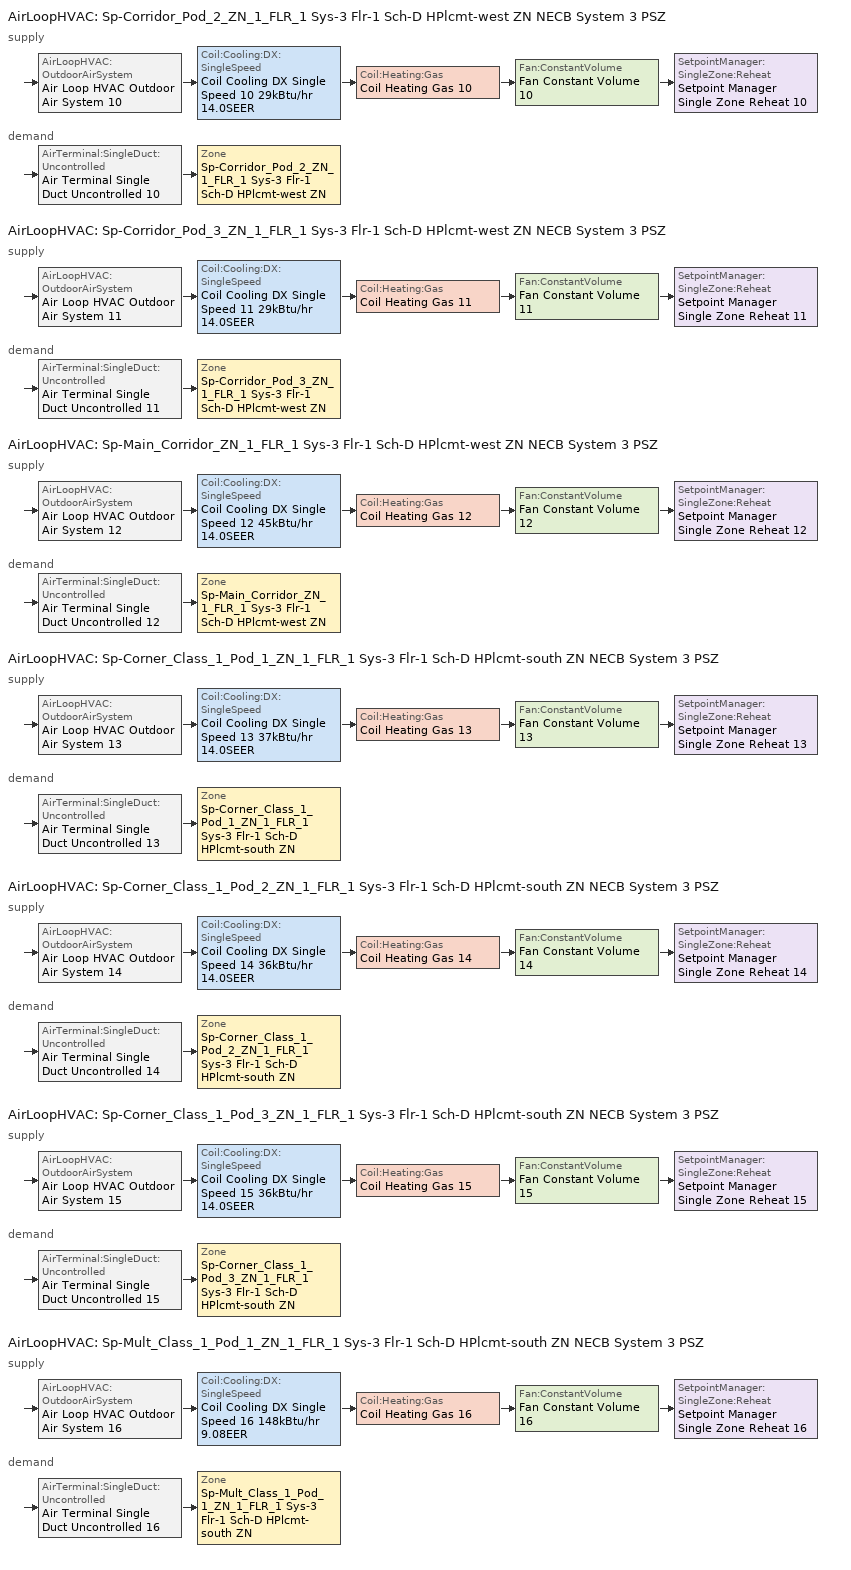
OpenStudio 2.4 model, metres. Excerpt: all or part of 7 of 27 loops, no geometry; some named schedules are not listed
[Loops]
AirLoopHVAC 'Sp-Corridor_Pod_2_ZN_1_FLR_1 Sys-3 Flr-1 Sch-D HPlcmt-west ZN NECB System 3 PSZ'
 supply: AirLoopHVAC:OutdoorAirSystem 'Air Loop HVAC Outdoor Air System 10' > Coil:Cooling:DX:SingleSpeed 'Coil Cooling DX Single Speed 10 29kBtu/hr 14.0SEER' > Coil:Heating:Gas 'Coil Heating Gas 10' > Fan:ConstantVolume 'Fan Constant Volume 10' > SetpointManager:SingleZone:Reheat 'Setpoint Manager Single Zone Reheat 10'
 demand: AirTerminal:SingleDuct:Uncontrolled 'Air Terminal Single Duct Uncontrolled 10' > Zone 'Sp-Corridor_Pod_2_ZN_1_FLR_1 Sys-3 Flr-1 Sch-D HPlcmt-west ZN'
AirLoopHVAC 'Sp-Corridor_Pod_3_ZN_1_FLR_1 Sys-3 Flr-1 Sch-D HPlcmt-west ZN NECB System 3 PSZ'
 supply: AirLoopHVAC:OutdoorAirSystem 'Air Loop HVAC Outdoor Air System 11' > Coil:Cooling:DX:SingleSpeed 'Coil Cooling DX Single Speed 11 29kBtu/hr 14.0SEER' > Coil:Heating:Gas 'Coil Heating Gas 11' > Fan:ConstantVolume 'Fan Constant Volume 11' > SetpointManager:SingleZone:Reheat 'Setpoint Manager Single Zone Reheat 11'
 demand: AirTerminal:SingleDuct:Uncontrolled 'Air Terminal Single Duct Uncontrolled 11' > Zone 'Sp-Corridor_Pod_3_ZN_1_FLR_1 Sys-3 Flr-1 Sch-D HPlcmt-west ZN'
AirLoopHVAC 'Sp-Main_Corridor_ZN_1_FLR_1 Sys-3 Flr-1 Sch-D HPlcmt-west ZN NECB System 3 PSZ'
 supply: AirLoopHVAC:OutdoorAirSystem 'Air Loop HVAC Outdoor Air System 12' > Coil:Cooling:DX:SingleSpeed 'Coil Cooling DX Single Speed 12 45kBtu/hr 14.0SEER' > Coil:Heating:Gas 'Coil Heating Gas 12' > Fan:ConstantVolume 'Fan Constant Volume 12' > SetpointManager:SingleZone:Reheat 'Setpoint Manager Single Zone Reheat 12'
 demand: AirTerminal:SingleDuct:Uncontrolled 'Air Terminal Single Duct Uncontrolled 12' > Zone 'Sp-Main_Corridor_ZN_1_FLR_1 Sys-3 Flr-1 Sch-D HPlcmt-west ZN'
AirLoopHVAC 'Sp-Corner_Class_1_Pod_1_ZN_1_FLR_1 Sys-3 Flr-1 Sch-D HPlcmt-south ZN NECB System 3 PSZ'
 supply: AirLoopHVAC:OutdoorAirSystem 'Air Loop HVAC Outdoor Air System 13' > Coil:Cooling:DX:SingleSpeed 'Coil Cooling DX Single Speed 13 37kBtu/hr 14.0SEER' > Coil:Heating:Gas 'Coil Heating Gas 13' > Fan:ConstantVolume 'Fan Constant Volume 13' > SetpointManager:SingleZone:Reheat 'Setpoint Manager Single Zone Reheat 13'
 demand: AirTerminal:SingleDuct:Uncontrolled 'Air Terminal Single Duct Uncontrolled 13' > Zone 'Sp-Corner_Class_1_Pod_1_ZN_1_FLR_1 Sys-3 Flr-1 Sch-D HPlcmt-south ZN'
AirLoopHVAC 'Sp-Corner_Class_1_Pod_2_ZN_1_FLR_1 Sys-3 Flr-1 Sch-D HPlcmt-south ZN NECB System 3 PSZ'
 supply: AirLoopHVAC:OutdoorAirSystem 'Air Loop HVAC Outdoor Air System 14' > Coil:Cooling:DX:SingleSpeed 'Coil Cooling DX Single Speed 14 36kBtu/hr 14.0SEER' > Coil:Heating:Gas 'Coil Heating Gas 14' > Fan:ConstantVolume 'Fan Constant Volume 14' > SetpointManager:SingleZone:Reheat 'Setpoint Manager Single Zone Reheat 14'
 demand: AirTerminal:SingleDuct:Uncontrolled 'Air Terminal Single Duct Uncontrolled 14' > Zone 'Sp-Corner_Class_1_Pod_2_ZN_1_FLR_1 Sys-3 Flr-1 Sch-D HPlcmt-south ZN'
AirLoopHVAC 'Sp-Corner_Class_1_Pod_3_ZN_1_FLR_1 Sys-3 Flr-1 Sch-D HPlcmt-south ZN NECB System 3 PSZ'
 supply: AirLoopHVAC:OutdoorAirSystem 'Air Loop HVAC Outdoor Air System 15' > Coil:Cooling:DX:SingleSpeed 'Coil Cooling DX Single Speed 15 36kBtu/hr 14.0SEER' > Coil:Heating:Gas 'Coil Heating Gas 15' > Fan:ConstantVolume 'Fan Constant Volume 15' > SetpointManager:SingleZone:Reheat 'Setpoint Manager Single Zone Reheat 15'
 demand: AirTerminal:SingleDuct:Uncontrolled 'Air Terminal Single Duct Uncontrolled 15' > Zone 'Sp-Corner_Class_1_Pod_3_ZN_1_FLR_1 Sys-3 Flr-1 Sch-D HPlcmt-south ZN'
AirLoopHVAC 'Sp-Mult_Class_1_Pod_1_ZN_1_FLR_1 Sys-3 Flr-1 Sch-D HPlcmt-south ZN NECB System 3 PSZ'
 supply: AirLoopHVAC:OutdoorAirSystem 'Air Loop HVAC Outdoor Air System 16' > Coil:Cooling:DX:SingleSpeed 'Coil Cooling DX Single Speed 16 148kBtu/hr 9.08EER' > Coil:Heating:Gas 'Coil Heating Gas 16' > Fan:ConstantVolume 'Fan Constant Volume 16' > SetpointManager:SingleZone:Reheat 'Setpoint Manager Single Zone Reheat 16'
 demand: AirTerminal:SingleDuct:Uncontrolled 'Air Terminal Single Duct Uncontrolled 16' > Zone 'Sp-Mult_Class_1_Pod_1_ZN_1_FLR_1 Sys-3 Flr-1 Sch-D HPlcmt-south ZN'
[Sizing:Zone] Zone Cooling Design Supply Air Temperature Input Method=SupplyAirTemperature; Zone Cooling Design Supply Air Temperature {C}=13; Zone Cooling Design Supply Air Temperature Difference {deltaC}=11.11; Zone Heating Design Supply Air Temperature Input Method=SupplyAirTemperature; Zone Heating Design Supply Air Temperature {C}=43; Zone Heating Design Supply Air Temperature Difference {deltaC}=11.11; Zone Cooling Design Supply Air Humidity Ratio {kg-H2O/kg-air}=0.0085; Zone Heating Design Supply Air Humidity Ratio {kg-H2O/kg-air}=0.008; Zone Heating Sizing Factor=1.3; Zone Cooling Sizing Factor=1.1; Cooling Design Air Flow Method=DesignDay; Heating Design Air Flow Method=DesignDay; Account for Dedicated Outdoor Air System=No; Dedicated Outdoor Air System Control Strategy=NeutralSupplyAir; Dedicated Outdoor Air Low Setpoint Temperature for Design {C}=autosize; Dedicated Outdoor Air High Setpoint Temperature for Design {C}=autosize
Sp-Corridor_Pod_2_ZN_1_FLR_1 Sys-3 Flr-1 Sch-D HPlcmt-west ZN; Sp-Corridor_Pod_3_ZN_1_FLR_1 Sys-3 Flr-1 Sch-D HPlcmt-west ZN; Sp-Main_Corridor_ZN_1_FLR_1 Sys-3 Flr-1 Sch-D HPlcmt-west ZN; Sp-Corner_Class_1_Pod_1_ZN_1_FLR_1 Sys-3 Flr-1 Sch-D HPlcmt-south ZN; Sp-Corner_Class_1_Pod_2_ZN_1_FLR_1 Sys-3 Flr-1 Sch-D HPlcmt-south ZN; Sp-Corner_Class_1_Pod_3_ZN_1_FLR_1 Sys-3 Flr-1 Sch-D HPlcmt-south ZN; Sp-Mult_Class_1_Pod_1_ZN_1_FLR_1 Sys-3 Flr-1 Sch-D HPlcmt-south ZN
[Zone equipment]
Sp-Corridor_Pod_2_ZN_1_FLR_1 Sys-3 Flr-1 Sch-D HPlcmt-west ZN: Air Terminal Single Duct Uncontrolled 10, Zone HVAC Baseboard Convective Water 10
Sp-Corridor_Pod_3_ZN_1_FLR_1 Sys-3 Flr-1 Sch-D HPlcmt-west ZN: Air Terminal Single Duct Uncontrolled 11, Zone HVAC Baseboard Convective Water 11
Sp-Main_Corridor_ZN_1_FLR_1 Sys-3 Flr-1 Sch-D HPlcmt-west ZN: Air Terminal Single Duct Uncontrolled 12, Zone HVAC Baseboard Convective Water 12
Sp-Corner_Class_1_Pod_1_ZN_1_FLR_1 Sys-3 Flr-1 Sch-D HPlcmt-south ZN: Air Terminal Single Duct Uncontrolled 13, Zone HVAC Baseboard Convective Water 13
Sp-Corner_Class_1_Pod_2_ZN_1_FLR_1 Sys-3 Flr-1 Sch-D HPlcmt-south ZN: Air Terminal Single Duct Uncontrolled 14, Zone HVAC Baseboard Convective Water 14
Sp-Corner_Class_1_Pod_3_ZN_1_FLR_1 Sys-3 Flr-1 Sch-D HPlcmt-south ZN: Air Terminal Single Duct Uncontrolled 15, Zone HVAC Baseboard Convective Water 15
Sp-Mult_Class_1_Pod_1_ZN_1_FLR_1 Sys-3 Flr-1 Sch-D HPlcmt-south ZN: Air Terminal Single Duct Uncontrolled 16, Zone HVAC Baseboard Convective Water 16
[AirLoopHVAC] Design Supply Air Flow Rate {m3/s}=AutoSize
Name | Availability Schedule
Sp-Corridor_Pod_2_ZN_1_FLR_1 Sys-3 Flr-1 Sch-D HPlcmt-west ZN NECB System 3 PSZ | Sp-Corridor_Pod_2_ZN_1_FLR_1 Sys-3 Flr-1 Sch-D HPlcmt-west ZN NECB System 3 PSZ Occ Sch
Sp-Corridor_Pod_3_ZN_1_FLR_1 Sys-3 Flr-1 Sch-D HPlcmt-west ZN NECB System 3 PSZ | Sp-Corridor_Pod_3_ZN_1_FLR_1 Sys-3 Flr-1 Sch-D HPlcmt-west ZN NECB System 3 PSZ Occ Sch
Sp-Main_Corridor_ZN_1_FLR_1 Sys-3 Flr-1 Sch-D HPlcmt-west ZN NECB System 3 PSZ | Sp-Main_Corridor_ZN_1_FLR_1 Sys-3 Flr-1 Sch-D HPlcmt-west ZN NECB System 3 PSZ Occ Sch
Sp-Corner_Class_1_Pod_1_ZN_1_FLR_1 Sys-3 Flr-1 Sch-D HPlcmt-south ZN NECB System 3 PSZ | Sp-Corner_Class_1_Pod_1_ZN_1_FLR_1 Sys-3 Flr-1 Sch-D HPlcmt-south ZN NECB System 3 PSZ Occ Sch
Sp-Corner_Class_1_Pod_2_ZN_1_FLR_1 Sys-3 Flr-1 Sch-D HPlcmt-south ZN NECB System 3 PSZ | Sp-Corner_Class_1_Pod_2_ZN_1_FLR_1 Sys-3 Flr-1 Sch-D HPlcmt-south ZN NECB System 3 PSZ Occ Sch
Sp-Corner_Class_1_Pod_3_ZN_1_FLR_1 Sys-3 Flr-1 Sch-D HPlcmt-south ZN NECB System 3 PSZ | Sp-Corner_Class_1_Pod_3_ZN_1_FLR_1 Sys-3 Flr-1 Sch-D HPlcmt-south ZN NECB System 3 PSZ Occ Sch
Sp-Mult_Class_1_Pod_1_ZN_1_FLR_1 Sys-3 Flr-1 Sch-D HPlcmt-south ZN NECB System 3 PSZ | Sp-Mult_Class_1_Pod_1_ZN_1_FLR_1 Sys-3 Flr-1 Sch-D HPlcmt-south ZN NECB System 3 PSZ Occ Sch
[Sizing:System] Type of Load to Size On=Sensible; Design Outdoor Air Flow Rate {m3/s}=Autosize; Minimum System Air Flow Ratio=1; Preheat Design Temperature {C}=7; Preheat Design Humidity Ratio {kg-H2O/kg-Air}=0.008; Precool Design Temperature {C}=13; Precool Design Humidity Ratio {kg-H2O/kg-Air}=0.008; Central Cooling Design Supply Air Temperature {C}=13; Central Heating Design Supply Air Temperature {C}=43; Sizing Option=NonCoincident; 100% Outdoor Air in Cooling=No; 100% Outdoor Air in Heating=No; Central Cooling Design Supply Air Humidity Ratio {kg-H2O/kg-Air}=0.0085; Central Heating Design Supply Air Humidity Ratio {kg-H2O/kg-Air}=0.008; Cooling Design Air Flow Method=DesignDay; Cooling Design Air Flow Rate {m3/s}=0; Heating Design Air Flow Method=DesignDay; Heating Design Air Flow Rate {m3/s}=0; System Outdoor Air Method=ZoneSum; Zone Maximum Outdoor Air Fraction=1; Cooling Supply Air Flow Rate Per Floor Area {m3/s-m2}=0.00996765; Cooling Fraction of Autosized Cooling Supply Air Flow Rate=1; Cooling Supply Air Flow Rate Per Unit Cooling Capacity {m3/s-W}=3.94755e-05; Heating Supply Air Flow Rate Per Floor Area {m3/s-m2}=0.00996765; Heating Fraction of Autosized Heating Supply Air Flow Rate=1; Heating Fraction of Autosized Cooling Supply Air Flow Rate=1; Heating Supply Air Flow Rate Per Unit Heating Capacity {m3/s-W}=3.15882e-05; Cooling Design Capacity Method=CoolingDesignCapacity; Cooling Design Capacity {W}=autosize; Cooling Design Capacity Per Floor Area {W/m2}=234.7; Fraction of Autosized Cooling Design Capacity=1; Heating Design Capacity Method=HeatingDesignCapacity; Heating Design Capacity {W}=autosize; Heating Design Capacity Per Floor Area {W/m2}=157; Fraction of Autosized Heating Design Capacity=1; Central Cooling Capacity Control Method=OnOff
Sp-Corridor_Pod_2_ZN_1_FLR_1 Sys-3 Flr-1 Sch-D HPlcmt-west ZN NECB System 3 PSZ; Sp-Corridor_Pod_3_ZN_1_FLR_1 Sys-3 Flr-1 Sch-D HPlcmt-west ZN NECB System 3 PSZ; Sp-Main_Corridor_ZN_1_FLR_1 Sys-3 Flr-1 Sch-D HPlcmt-west ZN NECB System 3 PSZ; Sp-Corner_Class_1_Pod_1_ZN_1_FLR_1 Sys-3 Flr-1 Sch-D HPlcmt-south ZN NECB System 3 PSZ; Sp-Corner_Class_1_Pod_2_ZN_1_FLR_1 Sys-3 Flr-1 Sch-D HPlcmt-south ZN NECB System 3 PSZ; Sp-Corner_Class_1_Pod_3_ZN_1_FLR_1 Sys-3 Flr-1 Sch-D HPlcmt-south ZN NECB System 3 PSZ; Sp-Mult_Class_1_Pod_1_ZN_1_FLR_1 Sys-3 Flr-1 Sch-D HPlcmt-south ZN NECB System 3 PSZ
[Fan:ConstantVolume] Availability Schedule=Always On Discrete; Fan Efficiency=0.39975; Pressure Rise {Pa}=640; Maximum Flow Rate {m3/s}=AutoSize; Motor Efficiency=0.615
Fan Constant Volume 10; Fan Constant Volume 11; Fan Constant Volume 12; Fan Constant Volume 13; Fan Constant Volume 14; Fan Constant Volume 15; Fan Constant Volume 16
[Coil:Heating:Gas] Availability Schedule=Always On Discrete; Gas Burner Efficiency=0.8; Nominal Capacity {W}=AutoSize; Parasitic Electric Load {W}=0; Parasitic Gas Load {W}=0
Coil Heating Gas 10; Coil Heating Gas 11; Coil Heating Gas 12; Coil Heating Gas 13; Coil Heating Gas 14; Coil Heating Gas 15; Coil Heating Gas 16
[Coil:Cooling:DX:SingleSpeed] Availability Schedule=Always On Discrete; Rated Total Cooling Capacity {W}=autosize; Rated Sensible Heat Ratio=autosize; Rated Air Flow Rate {m3/s}=autosize; Rated Evaporator Fan Power Per Volume Flow Rate {W/(m3/s)}=773.3; Total Cooling Capacity Function of Temperature Curve=DXCOOL-NECB2011-REF-CAPFT; Total Cooling Capacity Function of Flow Fraction Curve=DXCOOL-NECB2011-REF-CAPFFLOW; Energy Input Ratio Function of Temperature Curve=DXCOOL-NECB2011-REF-COOLEIRFT; Energy Input Ratio Function of Flow Fraction Curve=DXCOOL-NECB2011-REF-COOLEIRFFLOW; Part Load Fraction Correlation Curve=DXCOOL-NECB2011-REF-COOLPLFFPLR; Condenser Type=AirCooled; Evaporative Condenser Effectiveness=0; Evaporative Condenser Air Flow Rate {m3/s}=Autosize; Evaporative Condenser Pump Rated Power Consumption {W}=Autosize; Crankcase Heater Capacity {W}=0; Maximum Outdoor Dry-Bulb Temperature for Crankcase Heater Operation {C}=0; Basin Heater Capacity {W/K}=0; Basin Heater Setpoint Temperature {C}=10
Name | Rated COP {W/W}
Coil Cooling DX Single Speed 10 29kBtu/hr 14.0SEER; Coil Cooling DX Single Speed 11 29kBtu/hr 14.0SEER; Coil Cooling DX Single Speed 12 45kBtu/hr 14.0SEER; Coil Cooling DX Single Speed 13 37kBtu/hr 14.0SEER; Coil Cooling DX Single Speed 14 36kBtu/hr 14.0SEER; Coil Cooling DX Single Speed 15 36kBtu/hr 14.0SEER | 3.8248
Coil Cooling DX Single Speed 16 148kBtu/hr 9.08EER | 3.17441
[Controller:OutdoorAir] Minimum Outdoor Air Flow Rate {m3/s}=0; Maximum Outdoor Air Flow Rate {m3/s}=Autosize; Economizer Control Action Type=ModulateFlow; Lockout Type=NoLockout; Minimum Limit Type=FixedMinimum; High Humidity Control=No; Heat Recovery Bypass Control Type=BypassWhenWithinEconomizerLimits
Name | Economizer Control Type | Economizer Maximum Limit Dry-Bulb Temperature {C} | Economizer Maximum Limit Enthalpy {J/kg} | Economizer Minimum Limit Dry-Bulb Temperature {C} | Minimum Outdoor Air Schedule | Controller Mechanical Ventilation
Controller Outdoor Air 10 | NoEconomizer | 28 | 64000 | -100 | Sp-Corridor_Pod_2_ZN_1_FLR_1 Sys-3 Flr-1 Sch-D HPlcmt-west ZN NECB System 3 PSZ Occ Sch | Controller Mechanical Ventilation 10
Controller Outdoor Air 11 | NoEconomizer | 28 | 64000 | -100 | Sp-Corridor_Pod_3_ZN_1_FLR_1 Sys-3 Flr-1 Sch-D HPlcmt-west ZN NECB System 3 PSZ Occ Sch | Controller Mechanical Ventilation 11
Controller Outdoor Air 12 | NoEconomizer | 28 | 64000 | -100 | Sp-Main_Corridor_ZN_1_FLR_1 Sys-3 Flr-1 Sch-D HPlcmt-west ZN NECB System 3 PSZ Occ Sch | Controller Mechanical Ventilation 12
Controller Outdoor Air 13 | NoEconomizer | 28 | 64000 | -100 | Sp-Corner_Class_1_Pod_1_ZN_1_FLR_1 Sys-3 Flr-1 Sch-D HPlcmt-south ZN NECB System 3 PSZ Occ Sch | Controller Mechanical Ventilation 13
Controller Outdoor Air 14 | NoEconomizer | 28 | 64000 | -100 | Sp-Corner_Class_1_Pod_2_ZN_1_FLR_1 Sys-3 Flr-1 Sch-D HPlcmt-south ZN NECB System 3 PSZ Occ Sch | Controller Mechanical Ventilation 14
Controller Outdoor Air 15 | NoEconomizer | 28 | 64000 | -100 | Sp-Corner_Class_1_Pod_3_ZN_1_FLR_1 Sys-3 Flr-1 Sch-D HPlcmt-south ZN NECB System 3 PSZ Occ Sch | Controller Mechanical Ventilation 15
Controller Outdoor Air 16 | DifferentialEnthalpy |  |  |  | Sp-Mult_Class_1_Pod_1_ZN_1_FLR_1 Sys-3 Flr-1 Sch-D HPlcmt-south ZN NECB System 3 PSZ Occ Sch | Controller Mechanical Ventilation 16
[Controller:MechanicalVentilation] Availability Schedule=Always On Discrete; System Outdoor Air Method=ZoneSum
Controller Mechanical Ventilation 10; Controller Mechanical Ventilation 11; Controller Mechanical Ventilation 12; Controller Mechanical Ventilation 13; Controller Mechanical Ventilation 14; Controller Mechanical Ventilation 15; Controller Mechanical Ventilation 16
[AirLoopHVAC:OutdoorAirSystem]
Name | Controller
Air Loop HVAC Outdoor Air System 10 | Controller Outdoor Air 10
Air Loop HVAC Outdoor Air System 11 | Controller Outdoor Air 11
Air Loop HVAC Outdoor Air System 12 | Controller Outdoor Air 12
Air Loop HVAC Outdoor Air System 13 | Controller Outdoor Air 13
Air Loop HVAC Outdoor Air System 14 | Controller Outdoor Air 14
Air Loop HVAC Outdoor Air System 15 | Controller Outdoor Air 15
Air Loop HVAC Outdoor Air System 16 | Controller Outdoor Air 16
[SetpointManager:SingleZone:Reheat] Minimum Supply Air Temperature {C}=13; Maximum Supply Air Temperature {C}=43
Name | Control Zone
Setpoint Manager Single Zone Reheat 10 | Sp-Corridor_Pod_2_ZN_1_FLR_1 Sys-3 Flr-1 Sch-D HPlcmt-west ZN
Setpoint Manager Single Zone Reheat 11 | Sp-Corridor_Pod_3_ZN_1_FLR_1 Sys-3 Flr-1 Sch-D HPlcmt-west ZN
Setpoint Manager Single Zone Reheat 12 | Sp-Main_Corridor_ZN_1_FLR_1 Sys-3 Flr-1 Sch-D HPlcmt-west ZN
Setpoint Manager Single Zone Reheat 13 | Sp-Corner_Class_1_Pod_1_ZN_1_FLR_1 Sys-3 Flr-1 Sch-D HPlcmt-south ZN
Setpoint Manager Single Zone Reheat 14 | Sp-Corner_Class_1_Pod_2_ZN_1_FLR_1 Sys-3 Flr-1 Sch-D HPlcmt-south ZN
Setpoint Manager Single Zone Reheat 15 | Sp-Corner_Class_1_Pod_3_ZN_1_FLR_1 Sys-3 Flr-1 Sch-D HPlcmt-south ZN
Setpoint Manager Single Zone Reheat 16 | Sp-Mult_Class_1_Pod_1_ZN_1_FLR_1 Sys-3 Flr-1 Sch-D HPlcmt-south ZN
[AirTerminal:SingleDuct:Uncontrolled] Availability Schedule=Always On Discrete; Maximum Air Flow Rate {m3/s}=AutoSize
Air Terminal Single Duct Uncontrolled 10; Air Terminal Single Duct Uncontrolled 11; Air Terminal Single Duct Uncontrolled 12; Air Terminal Single Duct Uncontrolled 13; Air Terminal Single Duct Uncontrolled 14; Air Terminal Single Duct Uncontrolled 15; Air Terminal Single Duct Uncontrolled 16
[Schedule:Ruleset]
Name | Default Day Schedule | Summer Design Day Schedule | Winter Design Day Schedule
Sp-Corner_Class_1_Pod_1_ZN_1_FLR_1 Sys-3 Flr-1 Sch-D HPlcmt-south ZN NECB System 3 PSZ Occ Sch | Sp-Corner_Class_1_Pod_1_ZN_1_FLR_1 Sys-3 Flr-1 Sch-D HPlcmt-south ZN NECB System 3 PSZ Occ Sch Default | Sp-Corner_Class_1_Pod_1_ZN_1_FLR_1 Sys-3 Flr-1 Sch-D HPlcmt-south ZN NECB System 3 PSZ Occ Sch Summer Design Day | Sp-Corner_Class_1_Pod_1_ZN_1_FLR_1 Sys-3 Flr-1 Sch-D HPlcmt-south ZN NECB System 3 PSZ Occ Sch Winter Design Day
Sp-Corner_Class_1_Pod_2_ZN_1_FLR_1 Sys-3 Flr-1 Sch-D HPlcmt-south ZN NECB System 3 PSZ Occ Sch | Sp-Corner_Class_1_Pod_2_ZN_1_FLR_1 Sys-3 Flr-1 Sch-D HPlcmt-south ZN NECB System 3 PSZ Occ Sch Default | Sp-Corner_Class_1_Pod_2_ZN_1_FLR_1 Sys-3 Flr-1 Sch-D HPlcmt-south ZN NECB System 3 PSZ Occ Sch Summer Design Day | Sp-Corner_Class_1_Pod_2_ZN_1_FLR_1 Sys-3 Flr-1 Sch-D HPlcmt-south ZN NECB System 3 PSZ Occ Sch Winter Design Day
Sp-Corner_Class_1_Pod_3_ZN_1_FLR_1 Sys-3 Flr-1 Sch-D HPlcmt-south ZN NECB System 3 PSZ Occ Sch | Sp-Corner_Class_1_Pod_3_ZN_1_FLR_1 Sys-3 Flr-1 Sch-D HPlcmt-south ZN NECB System 3 PSZ Occ Sch Default | Sp-Corner_Class_1_Pod_3_ZN_1_FLR_1 Sys-3 Flr-1 Sch-D HPlcmt-south ZN NECB System 3 PSZ Occ Sch Summer Design Day | Sp-Corner_Class_1_Pod_3_ZN_1_FLR_1 Sys-3 Flr-1 Sch-D HPlcmt-south ZN NECB System 3 PSZ Occ Sch Winter Design Day
Sp-Corridor_Pod_2_ZN_1_FLR_1 Sys-3 Flr-1 Sch-D HPlcmt-west ZN NECB System 3 PSZ Occ Sch | Sp-Corridor_Pod_2_ZN_1_FLR_1 Sys-3 Flr-1 Sch-D HPlcmt-west ZN NECB System 3 PSZ Occ Sch Default | Sp-Corridor_Pod_2_ZN_1_FLR_1 Sys-3 Flr-1 Sch-D HPlcmt-west ZN NECB System 3 PSZ Occ Sch Summer Design Day | Sp-Corridor_Pod_2_ZN_1_FLR_1 Sys-3 Flr-1 Sch-D HPlcmt-west ZN NECB System 3 PSZ Occ Sch Winter Design Day
Sp-Corridor_Pod_3_ZN_1_FLR_1 Sys-3 Flr-1 Sch-D HPlcmt-west ZN NECB System 3 PSZ Occ Sch | Sp-Corridor_Pod_3_ZN_1_FLR_1 Sys-3 Flr-1 Sch-D HPlcmt-west ZN NECB System 3 PSZ Occ Sch Default | Sp-Corridor_Pod_3_ZN_1_FLR_1 Sys-3 Flr-1 Sch-D HPlcmt-west ZN NECB System 3 PSZ Occ Sch Summer Design Day | Sp-Corridor_Pod_3_ZN_1_FLR_1 Sys-3 Flr-1 Sch-D HPlcmt-west ZN NECB System 3 PSZ Occ Sch Winter Design Day
Sp-Main_Corridor_ZN_1_FLR_1 Sys-3 Flr-1 Sch-D HPlcmt-west ZN NECB System 3 PSZ Occ Sch | Sp-Main_Corridor_ZN_1_FLR_1 Sys-3 Flr-1 Sch-D HPlcmt-west ZN NECB System 3 PSZ Occ Sch Default | Sp-Main_Corridor_ZN_1_FLR_1 Sys-3 Flr-1 Sch-D HPlcmt-west ZN NECB System 3 PSZ Occ Sch Summer Design Day | Sp-Main_Corridor_ZN_1_FLR_1 Sys-3 Flr-1 Sch-D HPlcmt-west ZN NECB System 3 PSZ Occ Sch Winter Design Day
Sp-Mult_Class_1_Pod_1_ZN_1_FLR_1 Sys-3 Flr-1 Sch-D HPlcmt-south ZN NECB System 3 PSZ Occ Sch | Sp-Mult_Class_1_Pod_1_ZN_1_FLR_1 Sys-3 Flr-1 Sch-D HPlcmt-south ZN NECB System 3 PSZ Occ Sch Default | Sp-Mult_Class_1_Pod_1_ZN_1_FLR_1 Sys-3 Flr-1 Sch-D HPlcmt-south ZN NECB System 3 PSZ Occ Sch Summer Design Day | Sp-Mult_Class_1_Pod_1_ZN_1_FLR_1 Sys-3 Flr-1 Sch-D HPlcmt-south ZN NECB System 3 PSZ Occ Sch Winter Design Day
[Schedule:Constant]
Always On Discrete: Value=1
[Curve:Biquadratic] Minimum Value of x=13; Maximum Value of x=24; Minimum Value of y=24; Maximum Value of y=46
Name | Coefficient1 Constant | Coefficient2 x | Coefficient3 x**2 | Coefficient4 y | Coefficient5 y**2 | Coefficient6 x*y
DXCOOL-NECB2011-REF-CAPFT | 0.867905 | 0.0142459 | 0.00055436 | -0.0075575 | 3.3e-05 | -0.0001918
DXCOOL-NECB2011-REF-COOLEIRFT | 0.116936 | 0.0284933 | -0.0004112 | 0.0214108 | 0.00016103 | -0.0006791
[Curve:Quadratic] Coefficient1 Constant=1; Coefficient2 x=0; Coefficient3 x**2=0; Minimum Value of x=0; Maximum Value of x=1
DXCOOL-NECB2011-REF-CAPFFLOW; DXCOOL-NECB2011-REF-COOLEIRFFLOW
[Curve:Cubic]
DXCOOL-NECB2011-REF-COOLPLFFPLR: Coefficient1 Constant=0.0277; Coefficient2 x=4.9151; Coefficient3 x**2=-8.184; Coefficient4 x**3=4.2702; Minimum Value of x=0.7; Maximum Value of x=1
